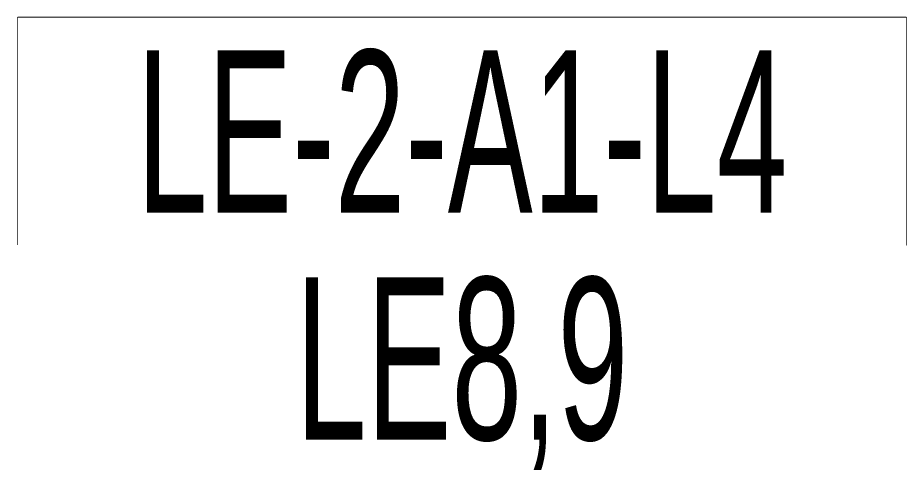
# Model space of a CAD drawing. Header units: millimetres. Extents: x 39625 to 501091, y -351975 to 836145.
# Drawn here: x 111235 to 113290, y -40848 to -39798 of the extents above; entities that cross this region are included whole.
import ezdxf
from ezdxf.enums import TextEntityAlignment as Align

# ---------------------------------------------------------------- set-up
doc = ezdxf.new("R2010")
doc.units = ezdxf.units.MM
doc.header["$LTSCALE"] = 150
doc.set_wipeout_variables(frame=1)
doc.layers.add('------01 Distribution Panel', color=3, linetype='Continuous')
doc.styles.add('ELEC', font='Dotum.ttf')

msp = doc.modelspace()

# ---------------------------------------------------------------- linework, layer by layer
at = {"layer": '------01 Distribution Panel', "color": 1}
msp.add_lwpolyline([(111235.1, -40323.2), (113290, -40323.2), (113290, -39798.2), (111235.1, -39798.2)], close=True, dxfattribs=at)

# ---------------------------------------------------------------- next in the draw order: wipeouts: each hides what was drawn before it
at = {"color": 1}
msp.add_wipeout([(111235.1, -40323.2), (113290, -40323.2), (113290, -39798.2), (111235.1, -39798.2)], dxfattribs=at)

# ---------------------------------------------------------------- next in the draw order: texts
at = {"style": 'ELEC', "width": 0.6}
msp.add_text('LE-2-A1-L4', height=375, dxfattribs=at).set_placement((112262.6, -40060.7), align=Align.MIDDLE_CENTER)

# ---------------------------------------------------------------- next in the draw order: wipeouts: each hides what was drawn before it
at = {"color": 1}
msp.add_wipeout([(111235.1, -40848.2), (113290, -40848.2), (113290, -40323.2), (111235.1, -40323.2)], dxfattribs=at)

# ---------------------------------------------------------------- next in the draw order: texts
at = {"style": 'ELEC', "width": 0.6}
msp.add_text('LE8,9', height=375, dxfattribs=at).set_placement((112262.6, -40585.7), align=Align.MIDDLE_CENTER)

doc.saveas('drawing.dxf')
